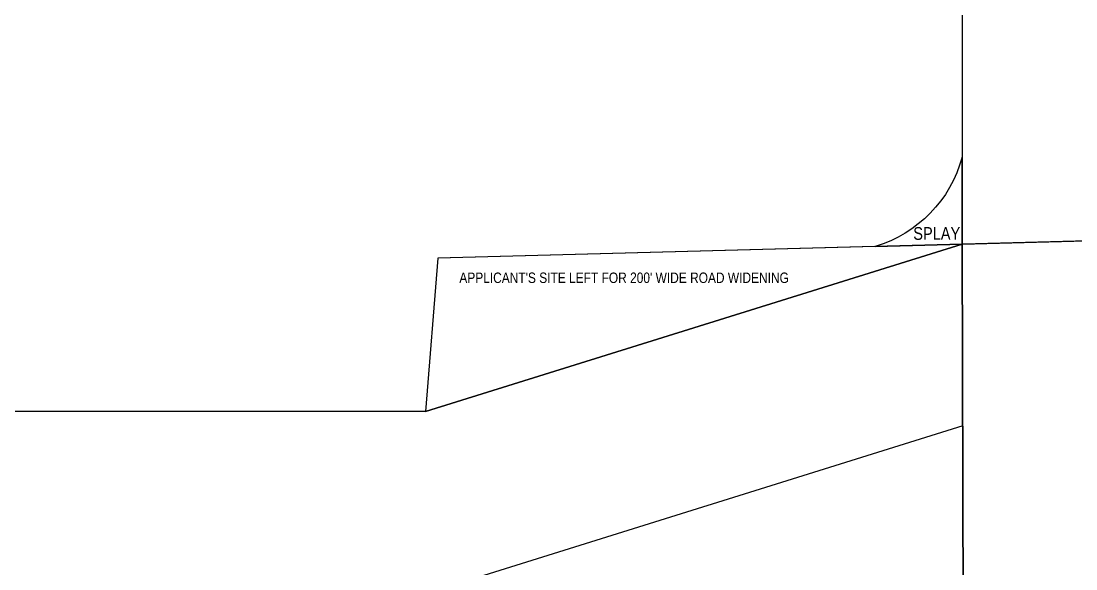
# Model space of a CAD drawing. Header units: millimetres. Extents: x 29397 to 29927, y 26123 to 26652.
# Drawn here: x 29546.64 to 29583.08, y 26383.35 to 26402.27 of the extents above; entities that cross this region are included whole.
import ezdxf

# ---------------------------------------------------------------- set-up
doc = ezdxf.new("R2010")
doc.units = ezdxf.units.MM
doc.header["$LTSCALE"] = 0.3
doc.linetypes.add('CENTER', pattern=[0])
for name, color, linetype in [('_InternalRoad', 3, 'Continuous'), ('_LandLord_Sub', 7, 'Continuous'), ('_LeftoverOwnersLand', 35, 'Continuous'), ('_Plot', 7, 'Continuous'), ('_Splay', 90, 'Continuous'), ('_SurveyNo', 8, 'Continuous')]:
    doc.layers.add(name, color=color, linetype=linetype)
doc.styles.add('PreDCRFont', font='ARIALN.TTF')

msp = doc.modelspace()

# ---------------------------------------------------------------- linework, layer by layer
at = {"layer": '_InternalRoad'}
for points in [[(29705.382, 26397.936), (29591.151, 26394.888), (29591.151, 26445.805), (29584.662, 26520.159), (29573.003, 26515.725), (29579.151, 26445.283), (29579.151, 26394.582), (29579.19, 26382.01), (29581.136, 26382.617), (29705.419, 26385.933)], [(29579.19, 26382.01), (29579.151, 26394.568), (29560.61, 26388.782), (29544.646, 26388.782), (29449.639, 26368.351), (29450.052, 26356.166), (29545.922, 26376.782), (29562.439, 26376.782)]]:
    msp.add_lwpolyline(points, close=True, dxfattribs=at)
at = {"layer": '_InternalRoad', "linetype": 'CENTER'}
msp.add_lwpolyline([(29579.171, 26388.289), (29561.524, 26382.782), (29545.284, 26382.782), (29449.846, 26362.258)], dxfattribs=at)
at = {"layer": '_LandLord_Sub'}
for points in [[(29591.151, 26445.805), (29591.099, 26446.402), (29579.051, 26446.434), (29579.151, 26445.283), (29579.151, 26394.568), (29591.151, 26394.888)], [(29721.705, 26345.62), (29716.939, 26398.244), (29561.044, 26394.085), (29560.61, 26388.782), (29501.445, 26388.782), (29498.646, 26297.257), (29538.129, 26293.912), (29726.668, 26294.483)]]:
    msp.add_lwpolyline(points, close=True, dxfattribs=at)
at = {"layer": '_LeftoverOwnersLand'}
msp.add_lwpolyline([(29579.151, 26394.568), (29561.044, 26394.085), (29560.61, 26388.782)], close=True, dxfattribs=at)
at = {"layer": '_Plot'}
msp.add_lwpolyline([(29721.705, 26345.62), (29716.939, 26398.244), (29591.151, 26394.888), (29591.151, 26445.805), (29584.662, 26520.159), (29573.003, 26515.725), (29579.151, 26445.283), (29579.151, 26394.568), (29561.044, 26394.085), (29560.61, 26388.782), (29448.945, 26388.782), (29451.917, 26301.216), (29538.129, 26293.912), (29726.668, 26294.483), (29742.042, 26161.836), (29817.719, 26142.727), (29817.589, 26220.061), (29828.251, 26220.067), (29825.18, 26310.138), (29725.503, 26306.48)], close=True, dxfattribs=at)
at = {"layer": '_Splay'}
msp.add_lwpolyline([(29579.15, 26397.568, -0.259538), (29576.151, 26394.488), (29579.15, 26394.568)], format="xyb", close=True, dxfattribs=at)
at = {"layer": '_SurveyNo'}
for points in [[(29591.151, 26445.805), (29591.099, 26446.402), (29579.051, 26446.434), (29579.151, 26445.283), (29579.151, 26394.568), (29591.151, 26394.888)], [(29721.705, 26345.62), (29716.939, 26398.244), (29561.044, 26394.085), (29560.61, 26388.782), (29501.445, 26388.782), (29498.646, 26297.257), (29538.129, 26293.912), (29726.668, 26294.483)]]:
    msp.add_lwpolyline(points, close=True, dxfattribs=at)

# ---------------------------------------------------------------- texts
at = {"layer": '_LeftoverOwnersLand', "lineweight": 30, "insert": (29567.474, 26393.404), "char_height": 0.36, "attachment_point": 5, "style": 'PreDCRFont'}
msp.add_mtext("APPLICANT'S SITE LEFT FOR 200' WIDE ROAD WIDENING", dxfattribs=at)
at = {"layer": '_Splay', "lineweight": 30, "style": 'PreDCRFont'}
msp.add_text('SPLAY', height=0.4392, dxfattribs=at).set_placement((29577.464, 26394.717))

doc.saveas('drawing.dxf')
